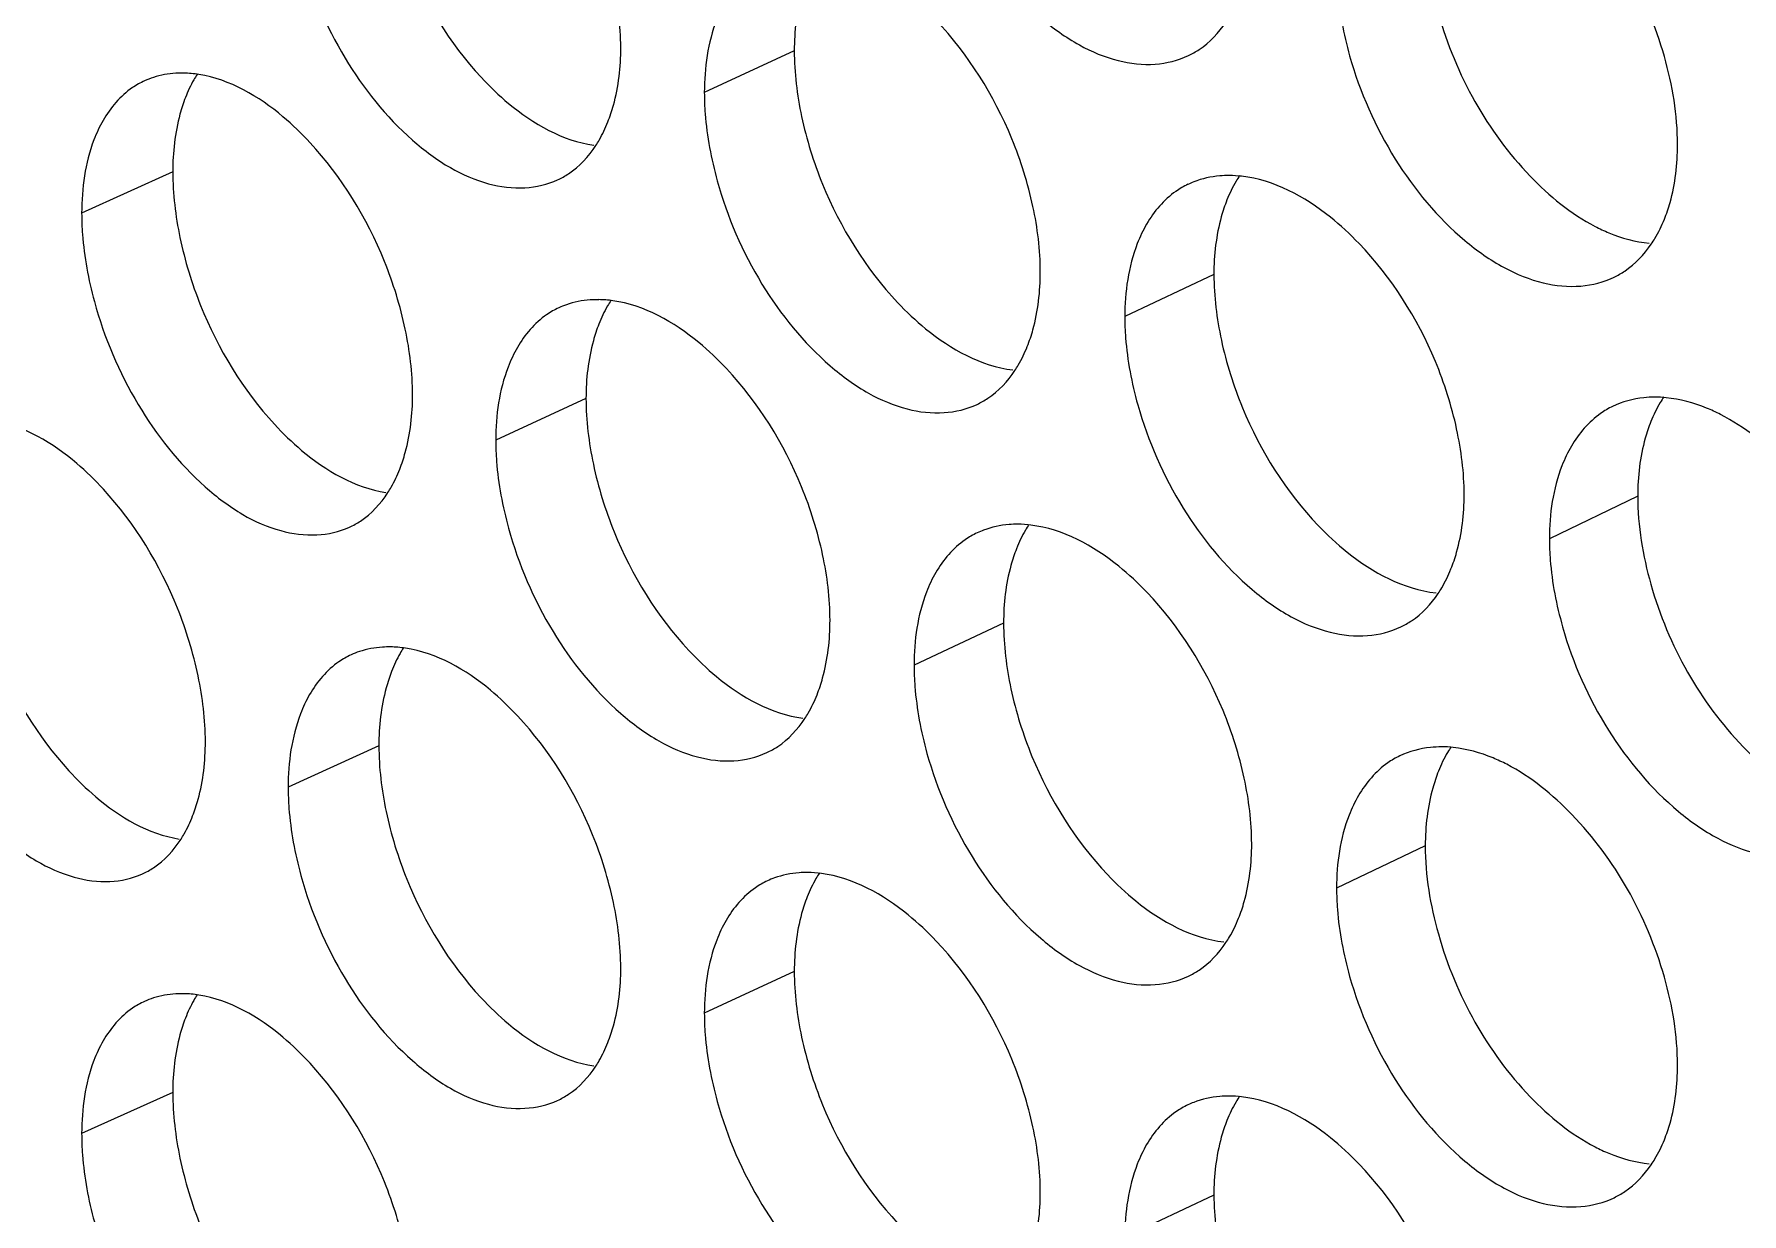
# Model space of a CAD drawing. Header units: millimetres. Extents: x 1177 to 4147, y 93 to 2194.
# Drawn here: x 2562.51 to 2577.12, y 909.84 to 919.93 of the extents above; entities that cross this region are included whole.
import ezdxf

# ---------------------------------------------------------------- set-up
doc = ezdxf.new("R2010")
doc.units = ezdxf.units.MM
doc.header["$LTSCALE"] = 0.1
doc.layers.get('0').update_dxf_attribs({"lineweight": 13})
doc.layers.add('标注', color=251, linetype='Continuous', lineweight=9)

# ---------------------------------------------------------------- blocks, each defined once
blk = doc.blocks.new('02')
at = {"layer": '标注'}
for p, q in [((4439.148, 905.248), (4438.049, 904.737)), ((4431.553, 903.768), (4430.44, 903.265)), ((4431.553, 903.768), (4430.44, 903.265)), ((4444.276, 902.514), (4443.187, 901.999)), ((4436.603, 900.999), (4435.5, 900.491)), ((4436.603, 900.999), (4435.5, 900.491)), ((4449.455, 899.805), (4448.376, 899.285)), ((4441.706, 898.253), (4440.612, 897.74)), ((4441.706, 898.253), (4440.612, 897.74)), ((4434.072, 896.755), (4432.963, 896.25)), ((4446.859, 895.532), (4445.775, 895.014)), ((4446.859, 895.532), (4445.775, 895.014)), ((4439.148, 893.998), (4438.049, 893.487)), ((4431.553, 892.518), (4430.44, 892.015)), ((4444.276, 891.264), (4443.187, 890.749))]:
    blk.add_line(p, q, dxfattribs=at)
for centre, radius, start, end in [((4431.628, 903.954), 1.017, 107.7472, 114.3481), ((4431.628, 903.954), 1.017, 107.7472, 114.3481), ((4444.413, 902.658), 1.06, 111.219, 115.391), ((4444.455, 902.312), 1.411, 83.5175, 89.6286), ((4436.704, 901.168), 1.034, 109.1713, 114.7632), ((4436.704, 901.168), 1.034, 109.1713, 114.7632), ((4436.739, 900.823), 1.384, 82.0095, 89.1943), ((4436.739, 900.823), 1.384, 82.0095, 89.1943), ((4449.664, 899.585), 1.43, 84.4925, 89.9118), ((4441.87, 898.06), 1.402, 83.021, 89.4851), ((4441.87, 898.06), 1.402, 83.021, 89.4851), ((4441.831, 898.405), 1.051, 110.5478, 115.181), ((4441.831, 898.405), 1.051, 110.5478, 115.181), ((4434.159, 896.933), 1.026, 108.4653, 114.5554), ((4447.053, 895.321), 1.421, 84.008, 89.7708), ((4447.053, 895.321), 1.421, 84.008, 89.7708), ((4439.261, 894.159), 1.043, 109.8653, 114.9718), ((4439.298, 893.813), 1.393, 82.5184, 89.3404), ((4431.628, 892.704), 1.017, 107.7472, 114.3481), ((4444.413, 891.408), 1.06, 111.219, 115.391), ((4444.455, 891.062), 1.411, 83.5175, 89.6286)]:
    blk.add_arc(centre, radius, start, end, dxfattribs=at)
for points, knots in [([(4437.028, 905.288), (4437.028, 905.557), (4436.958, 906.116), (4436.622, 907.196), (4436.159, 907.949), (4435.769, 908.367)], [0, 0, 0, 0, 0.238356, 0.494151, 1, 1, 1, 1]), ([(4434.072, 908.005), (4434.072, 907.736), (4434.141, 907.177), (4434.473, 906.097), (4434.934, 905.342), (4435.322, 904.924)], [0, 0, 0, 0, 0.23857, 0.494512, 1, 1, 1, 1]), ([(4440.77, 907.912), (4440.893, 907.47), (4441.255, 906.639), (4441.953, 905.784), (4442.602, 905.312), (4443.082, 905.111), (4443.548, 905.058), (4443.839, 905.13), (4443.965, 905.189)], [0, 0, 0, 0, 0.296459, 0.577388, 0.701761, 0.811885, 0.909764, 1, 1, 1, 1]), ([(4449.942, 904.1), (4449.942, 904.463), (4449.815, 905.215), (4449.375, 906.267), (4448.716, 907.162), (4448.152, 907.623), (4447.855, 907.778)], [0, 0, 0, 0, 0.247645, 0.51293, 0.771215, 1, 1, 1, 1]), ([(4446.859, 906.782), (4446.859, 906.419), (4446.985, 905.667), (4447.421, 904.614), (4448.076, 903.718), (4448.638, 903.256), (4448.935, 903.102)], [0, 0, 0, 0, 0.247948, 0.513377, 0.771501, 1, 1, 1, 1]), ([(4433.119, 906.421), (4433.24, 905.98), (4433.594, 905.15), (4434.278, 904.291), (4434.915, 903.813), (4435.386, 903.607), (4435.845, 903.547), (4436.132, 903.614), (4436.256, 903.671)], [0, 0, 0, 0, 0.29785, 0.579458, 0.703775, 0.813505, 0.91067, 1, 1, 1, 1]), ([(4439.306, 906.157), (4439.279, 906.091), (4439.183, 905.797), (4439.148, 905.485), (4439.148, 905.248)], [0, 0, 0, 0, 0.231792, 1, 1, 1, 1]), ([(4445.775, 906.264), (4445.775, 906.177), (4445.79, 905.813), (4445.86, 905.453), (4445.935, 905.186)], [0, 0, 0, 0, 0.238408, 1, 1, 1, 1]), ([(4438.314, 905.87), (4438.27, 905.793), (4438.104, 905.438), (4438.049, 905.039), (4438.049, 904.737)], [0, 0, 0, 0, 0.22617, 1, 1, 1, 1]), ([(4442.155, 902.545), (4442.155, 902.814), (4442.085, 903.372), (4441.745, 904.451), (4441.276, 905.203), (4440.884, 905.618)], [0, 0, 0, 0, 0.238218, 0.493853, 1, 1, 1, 1]), ([(4443.965, 905.189), (4444.01, 905.211), (4444.191, 905.313), (4444.337, 905.469), (4444.423, 905.599)], [0, 0, 0, 0, 0.243242, 1, 1, 1, 1]), ([(4436.87, 904.379), (4436.897, 904.446), (4436.993, 904.739), (4437.028, 905.051), (4437.028, 905.288)], [0, 0, 0, 0, 0.231729, 1, 1, 1, 1]), ([(4439.148, 905.248), (4439.148, 904.979), (4439.218, 904.42), (4439.554, 903.34), (4440.02, 902.588), (4440.411, 902.172)], [0, 0, 0, 0, 0.238432, 0.494215, 1, 1, 1, 1]), ([(4445.935, 905.186), (4446.06, 904.744), (4446.427, 903.912), (4447.134, 903.059), (4447.792, 902.591), (4448.277, 902.394), (4448.748, 902.346), (4449.042, 902.421), (4449.169, 902.482)], [0, 0, 0, 0, 0.295542, 0.576027, 0.700439, 0.810823, 0.909172, 1, 1, 1, 1]), ([(4431.209, 904.881), (4431.157, 904.857), (4430.95, 904.742), (4430.791, 904.552), (4430.702, 904.397)], [0, 0, 0, 0, 0.240568, 1, 1, 1, 1]), ([(4431.209, 904.881), (4431.157, 904.857), (4430.95, 904.742), (4430.791, 904.552), (4430.702, 904.397)], [0, 0, 0, 0, 0.240568, 1, 1, 1, 1]), ([(4431.685, 904.975), (4431.653, 904.975), (4431.53, 904.973), (4431.406, 904.951), (4431.318, 904.923)], [0, 0, 0, 0, 0.25692, 1, 1, 1, 1]), ([(4431.685, 904.975), (4431.653, 904.975), (4431.53, 904.973), (4431.406, 904.951), (4431.318, 904.923)], [0, 0, 0, 0, 0.25692, 1, 1, 1, 1]), ([(4431.85, 904.96), (4431.836, 904.938), (4431.782, 904.847), (4431.737, 904.751), (4431.708, 904.676)], [0, 0, 0, 0, 0.242162, 1, 1, 1, 1]), ([(4431.85, 904.96), (4431.836, 904.938), (4431.782, 904.847), (4431.737, 904.751), (4431.708, 904.676)], [0, 0, 0, 0, 0.242162, 1, 1, 1, 1]), ([(4433.231, 904.125), (4433.127, 904.237), (4432.745, 904.609), (4432.252, 904.898), (4431.873, 904.958)], [0, 0, 0, 0, 0.28502, 1, 1, 1, 1]), ([(4433.231, 904.125), (4433.127, 904.237), (4432.745, 904.609), (4432.252, 904.898), (4431.873, 904.958)], [0, 0, 0, 0, 0.28502, 1, 1, 1, 1]), ([(4435.322, 904.924), (4435.427, 904.811), (4435.814, 904.437), (4436.316, 904.148), (4436.699, 904.094)], [0, 0, 0, 0, 0.285106, 1, 1, 1, 1]), ([(4431.708, 904.676), (4431.682, 904.61), (4431.587, 904.316), (4431.553, 904.005), (4431.553, 903.768)], [0, 0, 0, 0, 0.231346, 1, 1, 1, 1]), ([(4431.708, 904.676), (4431.682, 904.61), (4431.587, 904.316), (4431.553, 904.005), (4431.553, 903.768)], [0, 0, 0, 0, 0.231346, 1, 1, 1, 1]), ([(4438.049, 904.737), (4438.049, 904.651), (4438.064, 904.287), (4438.133, 903.926), (4438.207, 903.659)], [0, 0, 0, 0, 0.238316, 1, 1, 1, 1]), ([(4430.702, 904.397), (4430.658, 904.321), (4430.494, 903.965), (4430.44, 903.567), (4430.44, 903.265)], [0, 0, 0, 0, 0.225445, 1, 1, 1, 1]), ([(4430.702, 904.397), (4430.658, 904.321), (4430.494, 903.965), (4430.44, 903.567), (4430.44, 903.265)], [0, 0, 0, 0, 0.225445, 1, 1, 1, 1]), ([(4436.723, 904.089), (4436.737, 904.111), (4436.794, 904.204), (4436.84, 904.303), (4436.87, 904.379)], [0, 0, 0, 0, 0.242235, 1, 1, 1, 1]), ([(4434.484, 901.044), (4434.484, 901.313), (4434.414, 901.871), (4434.08, 902.952), (4433.619, 903.707), (4433.231, 904.125)], [0, 0, 0, 0, 0.238425, 0.494301, 1, 1, 1, 1]), ([(4434.484, 901.044), (4434.484, 901.313), (4434.414, 901.871), (4434.08, 902.952), (4433.619, 903.707), (4433.231, 904.125)], [0, 0, 0, 0, 0.238425, 0.494301, 1, 1, 1, 1]), ([(4436.256, 903.671), (4436.303, 903.692), (4436.487, 903.795), (4436.636, 903.956), (4436.723, 904.089)], [0, 0, 0, 0, 0.242501, 1, 1, 1, 1]), ([(4449.781, 903.19), (4449.808, 903.256), (4449.907, 903.55), (4449.942, 903.863), (4449.942, 904.1)], [0, 0, 0, 0, 0.232474, 1, 1, 1, 1]), ([(4431.553, 903.768), (4431.553, 903.499), (4431.622, 902.94), (4431.952, 901.859), (4432.41, 901.102), (4432.797, 900.683)], [0, 0, 0, 0, 0.238639, 0.494661, 1, 1, 1, 1]), ([(4431.553, 903.768), (4431.553, 903.499), (4431.622, 902.94), (4431.952, 901.859), (4432.41, 901.102), (4432.797, 900.683)], [0, 0, 0, 0, 0.238639, 0.494661, 1, 1, 1, 1]), ([(4438.207, 903.659), (4438.329, 903.217), (4438.688, 902.387), (4439.382, 901.53), (4440.027, 901.056), (4440.504, 900.854), (4440.967, 900.799), (4441.257, 900.868), (4441.383, 900.927)], [0, 0, 0, 0, 0.29692, 0.578074, 0.702428, 0.812421, 0.910064, 1, 1, 1, 1]), ([(4443.959, 903.616), (4443.908, 903.591), (4443.703, 903.473), (4443.544, 903.286), (4443.454, 903.131)], [0, 0, 0, 0, 0.241601, 1, 1, 1, 1]), ([(4444.464, 903.723), (4444.426, 903.723), (4444.279, 903.718), (4444.132, 903.686), (4444.03, 903.646)], [0, 0, 0, 0, 0.257534, 1, 1, 1, 1]), ([(4444.59, 903.723), (4444.575, 903.7), (4444.515, 903.605), (4444.467, 903.504), (4444.435, 903.425)], [0, 0, 0, 0, 0.242329, 1, 1, 1, 1]), ([(4446.05, 902.892), (4445.94, 903.007), (4445.535, 903.384), (4445.01, 903.67), (4444.615, 903.714)], [0, 0, 0, 0, 0.284731, 1, 1, 1, 1]), ([(4444.435, 903.425), (4444.409, 903.358), (4444.311, 903.064), (4444.276, 902.752), (4444.276, 902.514)], [0, 0, 0, 0, 0.232089, 1, 1, 1, 1]), ([(4430.44, 903.265), (4430.44, 903.178), (4430.455, 902.814), (4430.522, 902.453), (4430.595, 902.186)], [0, 0, 0, 0, 0.238227, 1, 1, 1, 1]), ([(4430.44, 903.265), (4430.44, 903.178), (4430.455, 902.814), (4430.522, 902.453), (4430.595, 902.186)], [0, 0, 0, 0, 0.238227, 1, 1, 1, 1]), ([(4449.621, 902.885), (4449.637, 902.908), (4449.698, 903.005), (4449.749, 903.109), (4449.781, 903.19)], [0, 0, 0, 0, 0.242432, 1, 1, 1, 1]), ([(4443.454, 903.131), (4443.41, 903.055), (4443.243, 902.7), (4443.187, 902.301), (4443.187, 901.999)], [0, 0, 0, 0, 0.226658, 1, 1, 1, 1]), ([(4448.935, 903.102), (4448.99, 903.074), (4449.199, 902.976), (4449.427, 902.913), (4449.595, 902.897)], [0, 0, 0, 0, 0.266559, 1, 1, 1, 1]), ([(4447.334, 899.825), (4447.334, 900.094), (4447.263, 900.652), (4446.92, 901.731), (4446.446, 902.48), (4446.05, 902.892)], [0, 0, 0, 0, 0.238081, 0.493556, 1, 1, 1, 1]), ([(4449.169, 902.482), (4449.213, 902.504), (4449.39, 902.605), (4449.535, 902.758), (4449.621, 902.885)], [0, 0, 0, 0, 0.2437, 1, 1, 1, 1]), ([(4441.996, 901.635), (4442.023, 901.702), (4442.12, 901.995), (4442.155, 902.307), (4442.155, 902.545)], [0, 0, 0, 0, 0.232027, 1, 1, 1, 1]), ([(4444.276, 902.514), (4444.276, 902.246), (4444.347, 901.687), (4444.686, 900.608), (4445.157, 899.858), (4445.552, 899.445)], [0, 0, 0, 0, 0.238296, 0.493918, 1, 1, 1, 1]), ([(4430.595, 902.186), (4430.715, 901.745), (4431.066, 900.916), (4431.746, 900.056), (4432.379, 899.575), (4432.847, 899.367), (4433.303, 899.306), (4433.588, 899.37), (4433.712, 899.427)], [0, 0, 0, 0, 0.298318, 0.580156, 0.704454, 0.814053, 0.910977, 1, 1, 1, 1]), ([(4430.595, 902.186), (4430.715, 901.745), (4431.066, 900.916), (4431.746, 900.056), (4432.379, 899.575), (4432.847, 899.367), (4433.303, 899.306), (4433.588, 899.37), (4433.712, 899.427)], [0, 0, 0, 0, 0.298318, 0.580156, 0.704454, 0.814053, 0.910977, 1, 1, 1, 1]), ([(4436.758, 902.206), (4436.724, 902.207), (4436.59, 902.203), (4436.457, 902.177), (4436.364, 902.145)], [0, 0, 0, 0, 0.257182, 1, 1, 1, 1]), ([(4436.758, 902.206), (4436.724, 902.207), (4436.59, 902.203), (4436.457, 902.177), (4436.364, 902.145)], [0, 0, 0, 0, 0.257182, 1, 1, 1, 1]), ([(4436.907, 902.197), (4436.893, 902.175), (4436.837, 902.083), (4436.79, 901.984), (4436.76, 901.908)], [0, 0, 0, 0, 0.24222, 1, 1, 1, 1]), ([(4436.907, 902.197), (4436.893, 902.175), (4436.837, 902.083), (4436.79, 901.984), (4436.76, 901.908)], [0, 0, 0, 0, 0.24222, 1, 1, 1, 1]), ([(4438.32, 901.364), (4438.214, 901.477), (4437.822, 901.851), (4437.316, 902.139), (4436.931, 902.193)], [0, 0, 0, 0, 0.284921, 1, 1, 1, 1]), ([(4438.32, 901.364), (4438.214, 901.477), (4437.822, 901.851), (4437.316, 902.139), (4436.931, 902.193)], [0, 0, 0, 0, 0.284921, 1, 1, 1, 1]), ([(4440.411, 902.172), (4440.518, 902.058), (4440.914, 901.682), (4441.429, 901.395), (4441.819, 901.347)], [0, 0, 0, 0, 0.284983, 1, 1, 1, 1]), ([(4436.27, 902.107), (4436.219, 902.083), (4436.013, 901.967), (4435.853, 901.778), (4435.764, 901.623)], [0, 0, 0, 0, 0.240997, 1, 1, 1, 1]), ([(4436.27, 902.107), (4436.219, 902.083), (4436.013, 901.967), (4435.853, 901.778), (4435.764, 901.623)], [0, 0, 0, 0, 0.240997, 1, 1, 1, 1]), ([(4443.187, 901.999), (4443.187, 901.912), (4443.202, 901.548), (4443.271, 901.188), (4443.346, 900.921)], [0, 0, 0, 0, 0.238377, 1, 1, 1, 1]), ([(4436.76, 901.908), (4436.734, 901.841), (4436.638, 901.548), (4436.603, 901.236), (4436.603, 900.999)], [0, 0, 0, 0, 0.231643, 1, 1, 1, 1]), ([(4436.76, 901.908), (4436.734, 901.841), (4436.638, 901.548), (4436.603, 901.236), (4436.603, 900.999)], [0, 0, 0, 0, 0.231643, 1, 1, 1, 1]), ([(4435.764, 901.623), (4435.72, 901.546), (4435.555, 901.191), (4435.5, 900.793), (4435.5, 900.491)], [0, 0, 0, 0, 0.225927, 1, 1, 1, 1]), ([(4435.764, 901.623), (4435.72, 901.546), (4435.555, 901.191), (4435.5, 900.793), (4435.5, 900.491)], [0, 0, 0, 0, 0.225927, 1, 1, 1, 1]), ([(4441.844, 901.339), (4441.858, 901.362), (4441.917, 901.456), (4441.965, 901.557), (4441.996, 901.635)], [0, 0, 0, 0, 0.242305, 1, 1, 1, 1]), ([(4439.585, 898.288), (4439.585, 898.557), (4439.515, 899.116), (4439.177, 900.195), (4438.711, 900.948), (4438.32, 901.364)], [0, 0, 0, 0, 0.238287, 0.494002, 1, 1, 1, 1]), ([(4439.585, 898.288), (4439.585, 898.557), (4439.515, 899.116), (4439.177, 900.195), (4438.711, 900.948), (4438.32, 901.364)], [0, 0, 0, 0, 0.238287, 0.494002, 1, 1, 1, 1]), ([(4441.383, 900.927), (4441.428, 900.949), (4441.61, 901.051), (4441.757, 901.208), (4441.844, 901.339)], [0, 0, 0, 0, 0.243002, 1, 1, 1, 1]), ([(4434.327, 900.135), (4434.353, 900.202), (4434.449, 900.495), (4434.484, 900.807), (4434.484, 901.044)], [0, 0, 0, 0, 0.23158, 1, 1, 1, 1]), ([(4434.327, 900.135), (4434.353, 900.202), (4434.449, 900.495), (4434.484, 900.807), (4434.484, 901.044)], [0, 0, 0, 0, 0.23158, 1, 1, 1, 1]), ([(4436.603, 900.999), (4436.603, 900.729), (4436.673, 900.171), (4437.007, 899.091), (4437.47, 898.337), (4437.86, 897.92)], [0, 0, 0, 0, 0.238501, 0.494363, 1, 1, 1, 1]), ([(4436.603, 900.999), (4436.603, 900.729), (4436.673, 900.171), (4437.007, 899.091), (4437.47, 898.337), (4437.86, 897.92)], [0, 0, 0, 0, 0.238501, 0.494363, 1, 1, 1, 1]), ([(4443.346, 900.921), (4443.47, 900.479), (4443.834, 899.648), (4444.537, 898.794), (4445.19, 898.323), (4445.673, 898.125), (4446.142, 898.074), (4446.434, 898.147), (4446.561, 898.208)], [0, 0, 0, 0, 0.295999, 0.576706, 0.701098, 0.811352, 0.909467, 1, 1, 1, 1]), ([(4449.148, 900.902), (4449.097, 900.877), (4448.894, 900.758), (4448.735, 900.571), (4448.645, 900.417)], [0, 0, 0, 0, 0.241979, 1, 1, 1, 1]), ([(4449.666, 901.015), (4449.62, 901.015), (4449.443, 901.006), (4449.267, 900.959), (4449.148, 900.902)], [0, 0, 0, 0, 0.258394, 1, 1, 1, 1]), ([(4449.775, 901.02), (4449.76, 900.997), (4449.699, 900.9), (4449.648, 900.797), (4449.616, 900.716)], [0, 0, 0, 0, 0.242417, 1, 1, 1, 1]), ([(4450.466, 900.804), (4450.411, 900.832), (4450.2, 900.93), (4449.971, 900.992), (4449.801, 901.008)], [0, 0, 0, 0, 0.266613, 1, 1, 1, 1]), ([(4430.706, 899.89), (4430.604, 900.002), (4430.226, 900.371), (4429.739, 900.662), (4429.364, 900.724)], [0, 0, 0, 0, 0.285061, 1, 1, 1, 1]), ([(4432.797, 900.683), (4432.9, 900.571), (4433.283, 900.198), (4433.779, 899.908), (4434.158, 899.851)], [0, 0, 0, 0, 0.285159, 1, 1, 1, 1]), ([(4432.797, 900.683), (4432.9, 900.571), (4433.283, 900.198), (4433.779, 899.908), (4434.158, 899.851)], [0, 0, 0, 0, 0.285159, 1, 1, 1, 1]), ([(4449.616, 900.716), (4449.589, 900.65), (4449.491, 900.356), (4449.455, 900.043), (4449.455, 899.805)], [0, 0, 0, 0, 0.232387, 1, 1, 1, 1]), ([(4452.564, 897.131), (4452.564, 897.494), (4452.436, 898.246), (4451.993, 899.297), (4451.331, 900.191), (4450.765, 900.65), (4450.466, 900.804)], [0, 0, 0, 0, 0.24746, 0.512581, 0.770891, 1, 1, 1, 1]), ([(4435.5, 900.491), (4435.5, 900.404), (4435.515, 900.04), (4435.583, 899.679), (4435.657, 899.412)], [0, 0, 0, 0, 0.238286, 1, 1, 1, 1]), ([(4435.5, 900.491), (4435.5, 900.404), (4435.515, 900.04), (4435.583, 899.679), (4435.657, 899.412)], [0, 0, 0, 0, 0.238286, 1, 1, 1, 1]), ([(4448.645, 900.417), (4448.6, 900.34), (4448.432, 899.986), (4448.376, 899.586), (4448.376, 899.285)], [0, 0, 0, 0, 0.227147, 1, 1, 1, 1]), ([(4434.182, 899.848), (4434.196, 899.87), (4434.251, 899.962), (4434.297, 900.06), (4434.327, 900.135)], [0, 0, 0, 0, 0.242205, 1, 1, 1, 1]), ([(4434.182, 899.848), (4434.196, 899.87), (4434.251, 899.962), (4434.297, 900.06), (4434.327, 900.135)], [0, 0, 0, 0, 0.242205, 1, 1, 1, 1]), ([(4431.952, 896.805), (4431.952, 897.074), (4431.883, 897.633), (4431.551, 898.714), (4431.092, 899.47), (4430.706, 899.89)], [0, 0, 0, 0, 0.238495, 0.494451, 1, 1, 1, 1]), ([(4433.712, 899.427), (4433.759, 899.448), (4433.945, 899.551), (4434.095, 899.713), (4434.182, 899.848)], [0, 0, 0, 0, 0.242239, 1, 1, 1, 1]), ([(4433.712, 899.427), (4433.759, 899.448), (4433.945, 899.551), (4434.095, 899.713), (4434.182, 899.848)], [0, 0, 0, 0, 0.242239, 1, 1, 1, 1]), ([(4447.173, 898.915), (4447.2, 898.982), (4447.299, 899.276), (4447.334, 899.588), (4447.334, 899.825)], [0, 0, 0, 0, 0.232325, 1, 1, 1, 1]), ([(4449.455, 899.805), (4449.455, 899.442), (4449.582, 898.69), (4450.02, 897.639), (4450.678, 896.744), (4451.243, 896.284), (4451.541, 896.13)], [0, 0, 0, 0, 0.247764, 0.513029, 0.771178, 1, 1, 1, 1]), ([(4429.047, 899.536), (4429.047, 899.267), (4429.116, 898.708), (4429.444, 897.627), (4429.9, 896.869), (4430.284, 896.449)], [0, 0, 0, 0, 0.238709, 0.494811, 1, 1, 1, 1]), ([(4441.883, 899.462), (4441.846, 899.462), (4441.703, 899.457), (4441.561, 899.427), (4441.462, 899.39)], [0, 0, 0, 0, 0.257421, 1, 1, 1, 1]), ([(4441.883, 899.462), (4441.846, 899.462), (4441.703, 899.457), (4441.561, 899.427), (4441.462, 899.39)], [0, 0, 0, 0, 0.257421, 1, 1, 1, 1]), ([(4442.016, 899.458), (4442.001, 899.436), (4441.943, 899.342), (4441.895, 899.241), (4441.864, 899.163)], [0, 0, 0, 0, 0.24229, 1, 1, 1, 1]), ([(4442.016, 899.458), (4442.001, 899.436), (4441.943, 899.342), (4441.895, 899.241), (4441.864, 899.163)], [0, 0, 0, 0, 0.24229, 1, 1, 1, 1]), ([(4443.46, 898.627), (4443.352, 898.741), (4442.951, 899.117), (4442.433, 899.404), (4442.04, 899.451)], [0, 0, 0, 0, 0.2848, 1, 1, 1, 1]), ([(4443.46, 898.627), (4443.352, 898.741), (4442.951, 899.117), (4442.433, 899.404), (4442.04, 899.451)], [0, 0, 0, 0, 0.2848, 1, 1, 1, 1]), ([(4445.552, 899.445), (4445.662, 899.33), (4446.067, 898.951), (4446.594, 898.666), (4446.991, 898.624)], [0, 0, 0, 0, 0.28484, 1, 1, 1, 1]), ([(4435.657, 899.412), (4435.778, 898.97), (4436.135, 898.141), (4436.823, 897.283), (4437.464, 896.807), (4437.939, 896.602), (4438.399, 896.545), (4438.688, 896.613), (4438.813, 896.671)], [0, 0, 0, 0, 0.297384, 0.578764, 0.7031, 0.812961, 0.910366, 1, 1, 1, 1]), ([(4435.657, 899.412), (4435.778, 898.97), (4436.135, 898.141), (4436.823, 897.283), (4437.464, 896.807), (4437.939, 896.602), (4438.399, 896.545), (4438.688, 896.613), (4438.813, 896.671)], [0, 0, 0, 0, 0.297384, 0.578764, 0.7031, 0.812961, 0.910366, 1, 1, 1, 1]), ([(4441.383, 899.357), (4441.332, 899.333), (4441.127, 899.215), (4440.967, 899.027), (4440.878, 898.872)], [0, 0, 0, 0, 0.241405, 1, 1, 1, 1]), ([(4441.383, 899.357), (4441.332, 899.333), (4441.127, 899.215), (4440.967, 899.027), (4440.878, 898.872)], [0, 0, 0, 0, 0.241405, 1, 1, 1, 1]), ([(4448.376, 899.285), (4448.376, 899.198), (4448.391, 898.834), (4448.461, 898.474), (4448.537, 898.208)], [0, 0, 0, 0, 0.238439, 1, 1, 1, 1]), ([(4441.864, 899.163), (4441.838, 899.096), (4441.74, 898.803), (4441.706, 898.49), (4441.706, 898.253)], [0, 0, 0, 0, 0.231941, 1, 1, 1, 1]), ([(4441.864, 899.163), (4441.838, 899.096), (4441.74, 898.803), (4441.706, 898.49), (4441.706, 898.253)], [0, 0, 0, 0, 0.231941, 1, 1, 1, 1]), ([(4440.878, 898.872), (4440.833, 898.796), (4440.667, 898.441), (4440.612, 898.042), (4440.612, 897.74)], [0, 0, 0, 0, 0.226413, 1, 1, 1, 1]), ([(4440.878, 898.872), (4440.833, 898.796), (4440.667, 898.441), (4440.612, 898.042), (4440.612, 897.74)], [0, 0, 0, 0, 0.226413, 1, 1, 1, 1]), ([(4447.016, 898.614), (4447.031, 898.637), (4447.092, 898.733), (4447.141, 898.836), (4447.173, 898.915)], [0, 0, 0, 0, 0.242387, 1, 1, 1, 1]), ([(4444.738, 895.557), (4444.738, 895.826), (4444.667, 896.384), (4444.326, 897.463), (4443.855, 898.213), (4443.46, 898.627)], [0, 0, 0, 0, 0.23815, 0.493704, 1, 1, 1, 1]), ([(4444.738, 895.557), (4444.738, 895.826), (4444.667, 896.384), (4444.326, 897.463), (4443.855, 898.213), (4443.46, 898.627)], [0, 0, 0, 0, 0.23815, 0.493704, 1, 1, 1, 1]), ([(4446.561, 898.208), (4446.606, 898.229), (4446.784, 898.331), (4446.93, 898.485), (4447.016, 898.614)], [0, 0, 0, 0, 0.243475, 1, 1, 1, 1]), ([(4439.427, 897.379), (4439.453, 897.446), (4439.55, 897.739), (4439.585, 898.051), (4439.585, 898.288)], [0, 0, 0, 0, 0.231878, 1, 1, 1, 1]), ([(4439.427, 897.379), (4439.453, 897.446), (4439.55, 897.739), (4439.585, 898.051), (4439.585, 898.288)], [0, 0, 0, 0, 0.231878, 1, 1, 1, 1]), ([(4441.706, 898.253), (4441.706, 897.984), (4441.776, 897.426), (4442.114, 896.346), (4442.582, 895.595), (4442.975, 895.18)], [0, 0, 0, 0, 0.238364, 0.494066, 1, 1, 1, 1]), ([(4441.706, 898.253), (4441.706, 897.984), (4441.776, 897.426), (4442.114, 896.346), (4442.582, 895.595), (4442.975, 895.18)], [0, 0, 0, 0, 0.238364, 0.494066, 1, 1, 1, 1]), ([(4448.537, 898.208), (4448.662, 897.765), (4449.032, 896.932), (4449.744, 896.081), (4450.405, 895.615), (4450.894, 895.42), (4451.368, 895.374), (4451.662, 895.451), (4451.79, 895.513)], [0, 0, 0, 0, 0.295087, 0.575352, 0.699785, 0.810298, 0.90888, 1, 1, 1, 1]), ([(4428.084, 897.956), (4428.203, 897.516), (4428.552, 896.687), (4429.226, 895.826), (4429.855, 895.344), (4430.321, 895.134), (4430.774, 895.07), (4431.058, 895.133), (4431.182, 895.189)], [0, 0, 0, 0, 0.298788, 0.580857, 0.705138, 0.814605, 0.911286, 1, 1, 1, 1]), ([(4433.733, 897.866), (4433.681, 897.842), (4433.475, 897.726), (4433.315, 897.537), (4433.226, 897.382)], [0, 0, 0, 0, 0.240785, 1, 1, 1, 1]), ([(4434.215, 897.962), (4434.182, 897.963), (4434.053, 897.96), (4433.925, 897.936), (4433.835, 897.906)], [0, 0, 0, 0, 0.257054, 1, 1, 1, 1]), ([(4434.372, 897.95), (4434.358, 897.929), (4434.303, 897.837), (4434.257, 897.74), (4434.228, 897.664)], [0, 0, 0, 0, 0.242189, 1, 1, 1, 1]), ([(4435.769, 897.117), (4435.664, 897.229), (4435.277, 897.602), (4434.778, 897.891), (4434.396, 897.947)], [0, 0, 0, 0, 0.284973, 1, 1, 1, 1]), ([(4437.86, 897.92), (4437.966, 897.806), (4438.358, 897.431), (4438.866, 897.143), (4439.253, 897.092)], [0, 0, 0, 0, 0.285047, 1, 1, 1, 1]), ([(4437.86, 897.92), (4437.966, 897.806), (4438.358, 897.431), (4438.866, 897.143), (4439.253, 897.092)], [0, 0, 0, 0, 0.285047, 1, 1, 1, 1]), ([(4434.228, 897.664), (4434.202, 897.598), (4434.106, 897.304), (4434.072, 896.992), (4434.072, 896.755)], [0, 0, 0, 0, 0.231495, 1, 1, 1, 1]), ([(4440.612, 897.74), (4440.612, 897.653), (4440.627, 897.29), (4440.696, 896.929), (4440.77, 896.662)], [0, 0, 0, 0, 0.238347, 1, 1, 1, 1]), ([(4440.612, 897.74), (4440.612, 897.653), (4440.627, 897.29), (4440.696, 896.929), (4440.77, 896.662)], [0, 0, 0, 0, 0.238347, 1, 1, 1, 1]), ([(4433.226, 897.382), (4433.182, 897.306), (4433.018, 896.95), (4432.963, 896.552), (4432.963, 896.25)], [0, 0, 0, 0, 0.225686, 1, 1, 1, 1]), ([(4439.277, 897.086), (4439.291, 897.109), (4439.349, 897.202), (4439.396, 897.302), (4439.427, 897.379)], [0, 0, 0, 0, 0.242268, 1, 1, 1, 1]), ([(4439.277, 897.086), (4439.291, 897.109), (4439.349, 897.202), (4439.396, 897.302), (4439.427, 897.379)], [0, 0, 0, 0, 0.242268, 1, 1, 1, 1]), ([(4437.028, 894.038), (4437.028, 894.307), (4436.958, 894.866), (4436.622, 895.946), (4436.159, 896.699), (4435.769, 897.117)], [0, 0, 0, 0, 0.238356, 0.494151, 1, 1, 1, 1]), ([(4438.813, 896.671), (4438.859, 896.693), (4439.042, 896.795), (4439.19, 896.954), (4439.277, 897.086)], [0, 0, 0, 0, 0.242755, 1, 1, 1, 1]), ([(4438.813, 896.671), (4438.859, 896.693), (4439.042, 896.795), (4439.19, 896.954), (4439.277, 897.086)], [0, 0, 0, 0, 0.242755, 1, 1, 1, 1]), ([(4431.796, 895.897), (4431.822, 895.964), (4431.918, 896.257), (4431.952, 896.568), (4431.952, 896.805)], [0, 0, 0, 0, 0.231431, 1, 1, 1, 1]), ([(4434.072, 896.755), (4434.072, 896.486), (4434.141, 895.927), (4434.473, 894.847), (4434.934, 894.092), (4435.322, 893.674)], [0, 0, 0, 0, 0.23857, 0.494512, 1, 1, 1, 1]), ([(4447.059, 896.741), (4447.013, 896.741), (4446.838, 896.733), (4446.665, 896.687), (4446.547, 896.631)], [0, 0, 0, 0, 0.258386, 1, 1, 1, 1]), ([(4447.059, 896.741), (4447.013, 896.741), (4446.838, 896.733), (4446.665, 896.687), (4446.547, 896.631)], [0, 0, 0, 0, 0.258386, 1, 1, 1, 1]), ([(4447.176, 896.743), (4447.161, 896.721), (4447.101, 896.625), (4447.051, 896.522), (4447.019, 896.443)], [0, 0, 0, 0, 0.242372, 1, 1, 1, 1]), ([(4447.176, 896.743), (4447.161, 896.721), (4447.101, 896.625), (4447.051, 896.522), (4447.019, 896.443)], [0, 0, 0, 0, 0.242372, 1, 1, 1, 1]), ([(4447.855, 896.528), (4447.8, 896.556), (4447.593, 896.653), (4447.368, 896.716), (4447.201, 896.733)], [0, 0, 0, 0, 0.266572, 1, 1, 1, 1]), ([(4447.855, 896.528), (4447.8, 896.556), (4447.593, 896.653), (4447.368, 896.716), (4447.201, 896.733)], [0, 0, 0, 0, 0.266572, 1, 1, 1, 1]), ([(4440.77, 896.662), (4440.893, 896.22), (4441.255, 895.389), (4441.953, 894.534), (4442.602, 894.062), (4443.082, 893.861), (4443.548, 893.808), (4443.839, 893.88), (4443.965, 893.939)], [0, 0, 0, 0, 0.296459, 0.577388, 0.701761, 0.811885, 0.909764, 1, 1, 1, 1]), ([(4440.77, 896.662), (4440.893, 896.22), (4441.255, 895.389), (4441.953, 894.534), (4442.602, 894.062), (4443.082, 893.861), (4443.548, 893.808), (4443.839, 893.88), (4443.965, 893.939)], [0, 0, 0, 0, 0.296459, 0.577388, 0.701761, 0.811885, 0.909764, 1, 1, 1, 1]), ([(4446.547, 896.631), (4446.496, 896.606), (4446.292, 896.488), (4446.133, 896.3), (4446.043, 896.146)], [0, 0, 0, 0, 0.241792, 1, 1, 1, 1]), ([(4446.547, 896.631), (4446.496, 896.606), (4446.292, 896.488), (4446.133, 896.3), (4446.043, 896.146)], [0, 0, 0, 0, 0.241792, 1, 1, 1, 1]), ([(4449.942, 892.85), (4449.942, 893.213), (4449.815, 893.965), (4449.375, 895.017), (4448.716, 895.912), (4448.152, 896.373), (4447.855, 896.528)], [0, 0, 0, 0, 0.247645, 0.51293, 0.771215, 1, 1, 1, 1]), ([(4449.942, 892.85), (4449.942, 893.213), (4449.815, 893.965), (4449.375, 895.017), (4448.716, 895.912), (4448.152, 896.373), (4447.855, 896.528)], [0, 0, 0, 0, 0.247645, 0.51293, 0.771215, 1, 1, 1, 1]), ([(4430.284, 896.449), (4430.387, 896.337), (4430.765, 895.966), (4431.254, 895.675), (4431.631, 895.615)], [0, 0, 0, 0, 0.285206, 1, 1, 1, 1]), ([(4447.019, 896.443), (4446.993, 896.376), (4446.895, 896.082), (4446.859, 895.769), (4446.859, 895.532)], [0, 0, 0, 0, 0.232238, 1, 1, 1, 1]), ([(4447.019, 896.443), (4446.993, 896.376), (4446.895, 896.082), (4446.859, 895.769), (4446.859, 895.532)], [0, 0, 0, 0, 0.232238, 1, 1, 1, 1]), ([(4432.963, 896.25), (4432.963, 896.163), (4432.978, 895.799), (4433.046, 895.438), (4433.119, 895.171)], [0, 0, 0, 0, 0.238256, 1, 1, 1, 1]), ([(4446.043, 896.146), (4445.998, 896.069), (4445.831, 895.715), (4445.775, 895.316), (4445.775, 895.014)], [0, 0, 0, 0, 0.226902, 1, 1, 1, 1]), ([(4446.043, 896.146), (4445.998, 896.069), (4445.831, 895.715), (4445.775, 895.316), (4445.775, 895.014)], [0, 0, 0, 0, 0.226902, 1, 1, 1, 1]), ([(4431.654, 895.614), (4431.667, 895.635), (4431.722, 895.726), (4431.767, 895.823), (4431.796, 895.897)], [0, 0, 0, 0, 0.242178, 1, 1, 1, 1]), ([(4431.182, 895.189), (4431.229, 895.21), (4431.417, 895.313), (4431.567, 895.477), (4431.654, 895.614)], [0, 0, 0, 0, 0.241969, 1, 1, 1, 1]), ([(4444.578, 894.647), (4444.605, 894.714), (4444.703, 895.007), (4444.738, 895.32), (4444.738, 895.557)], [0, 0, 0, 0, 0.232176, 1, 1, 1, 1]), ([(4444.578, 894.647), (4444.605, 894.714), (4444.703, 895.007), (4444.738, 895.32), (4444.738, 895.557)], [0, 0, 0, 0, 0.232176, 1, 1, 1, 1]), ([(4446.859, 895.532), (4446.859, 895.169), (4446.985, 894.417), (4447.421, 893.364), (4448.076, 892.468), (4448.638, 892.006), (4448.935, 891.852)], [0, 0, 0, 0, 0.247948, 0.513377, 0.771501, 1, 1, 1, 1]), ([(4446.859, 895.532), (4446.859, 895.169), (4446.985, 894.417), (4447.421, 893.364), (4448.076, 892.468), (4448.638, 892.006), (4448.935, 891.852)], [0, 0, 0, 0, 0.247948, 0.513377, 0.771501, 1, 1, 1, 1]), ([(4433.119, 895.171), (4433.24, 894.73), (4433.594, 893.9), (4434.278, 893.041), (4434.915, 892.563), (4435.386, 892.357), (4435.845, 892.297), (4436.132, 892.364), (4436.256, 892.421)], [0, 0, 0, 0, 0.29785, 0.579458, 0.703775, 0.813505, 0.91067, 1, 1, 1, 1]), ([(4438.82, 895.104), (4438.769, 895.08), (4438.563, 894.963), (4438.404, 894.774), (4438.314, 894.62)], [0, 0, 0, 0, 0.241203, 1, 1, 1, 1]), ([(4439.314, 895.206), (4439.278, 895.206), (4439.14, 895.202), (4439.003, 895.174), (4438.906, 895.139)], [0, 0, 0, 0, 0.257304, 1, 1, 1, 1]), ([(4439.455, 895.2), (4439.441, 895.178), (4439.383, 895.084), (4439.336, 894.985), (4439.306, 894.907)], [0, 0, 0, 0, 0.242253, 1, 1, 1, 1]), ([(4440.884, 894.368), (4440.776, 894.481), (4440.38, 894.856), (4439.868, 895.143), (4439.479, 895.194)], [0, 0, 0, 0, 0.284863, 1, 1, 1, 1]), ([(4442.975, 895.18), (4443.084, 895.066), (4443.484, 894.688), (4444.005, 894.402), (4444.398, 894.357)], [0, 0, 0, 0, 0.284914, 1, 1, 1, 1]), ([(4442.975, 895.18), (4443.084, 895.066), (4443.484, 894.688), (4444.005, 894.402), (4444.398, 894.357)], [0, 0, 0, 0, 0.284914, 1, 1, 1, 1]), ([(4439.306, 894.907), (4439.279, 894.841), (4439.183, 894.547), (4439.148, 894.235), (4439.148, 893.998)], [0, 0, 0, 0, 0.231792, 1, 1, 1, 1]), ([(4445.775, 895.014), (4445.775, 894.927), (4445.79, 894.563), (4445.86, 894.203), (4445.935, 893.936)], [0, 0, 0, 0, 0.238408, 1, 1, 1, 1]), ([(4445.775, 895.014), (4445.775, 894.927), (4445.79, 894.563), (4445.86, 894.203), (4445.935, 893.936)], [0, 0, 0, 0, 0.238408, 1, 1, 1, 1]), ([(4444.423, 894.349), (4444.438, 894.371), (4444.498, 894.467), (4444.547, 894.568), (4444.578, 894.647)], [0, 0, 0, 0, 0.242345, 1, 1, 1, 1]), ([(4444.423, 894.349), (4444.438, 894.371), (4444.498, 894.467), (4444.547, 894.568), (4444.578, 894.647)], [0, 0, 0, 0, 0.242345, 1, 1, 1, 1]), ([(4438.314, 894.62), (4438.27, 894.543), (4438.104, 894.188), (4438.049, 893.789), (4438.049, 893.487)], [0, 0, 0, 0, 0.22617, 1, 1, 1, 1]), ([(4442.155, 891.295), (4442.155, 891.564), (4442.085, 892.122), (4441.745, 893.201), (4441.276, 893.953), (4440.884, 894.368)], [0, 0, 0, 0, 0.238218, 0.493853, 1, 1, 1, 1]), ([(4443.965, 893.939), (4444.01, 893.961), (4444.191, 894.063), (4444.337, 894.219), (4444.423, 894.349)], [0, 0, 0, 0, 0.243242, 1, 1, 1, 1]), ([(4443.965, 893.939), (4444.01, 893.961), (4444.191, 894.063), (4444.337, 894.219), (4444.423, 894.349)], [0, 0, 0, 0, 0.243242, 1, 1, 1, 1]), ([(4436.87, 893.129), (4436.897, 893.196), (4436.993, 893.489), (4437.028, 893.801), (4437.028, 894.038)], [0, 0, 0, 0, 0.231729, 1, 1, 1, 1]), ([(4439.148, 893.998), (4439.148, 893.729), (4439.218, 893.17), (4439.554, 892.09), (4440.02, 891.338), (4440.411, 890.922)], [0, 0, 0, 0, 0.238432, 0.494215, 1, 1, 1, 1]), ([(4445.935, 893.936), (4446.06, 893.494), (4446.427, 892.662), (4447.134, 891.809), (4447.792, 891.341), (4448.277, 891.144), (4448.748, 891.096), (4449.042, 891.171), (4449.169, 891.232)], [0, 0, 0, 0, 0.295542, 0.576027, 0.700439, 0.810823, 0.909172, 1, 1, 1, 1]), ([(4445.935, 893.936), (4446.06, 893.494), (4446.427, 892.662), (4447.134, 891.809), (4447.792, 891.341), (4448.277, 891.144), (4448.748, 891.096), (4449.042, 891.171), (4449.169, 891.232)], [0, 0, 0, 0, 0.295542, 0.576027, 0.700439, 0.810823, 0.909172, 1, 1, 1, 1]), ([(4431.209, 893.631), (4431.157, 893.607), (4430.95, 893.492), (4430.791, 893.302), (4430.702, 893.147)], [0, 0, 0, 0, 0.240568, 1, 1, 1, 1]), ([(4431.685, 893.725), (4431.653, 893.725), (4431.53, 893.723), (4431.406, 893.701), (4431.318, 893.673)], [0, 0, 0, 0, 0.25692, 1, 1, 1, 1]), ([(4431.85, 893.71), (4431.836, 893.688), (4431.782, 893.597), (4431.737, 893.501), (4431.708, 893.426)], [0, 0, 0, 0, 0.242162, 1, 1, 1, 1]), ([(4433.231, 892.875), (4433.127, 892.987), (4432.745, 893.359), (4432.252, 893.648), (4431.873, 893.708)], [0, 0, 0, 0, 0.28502, 1, 1, 1, 1]), ([(4435.322, 893.674), (4435.427, 893.561), (4435.814, 893.187), (4436.316, 892.898), (4436.699, 892.844)], [0, 0, 0, 0, 0.285106, 1, 1, 1, 1]), ([(4431.708, 893.426), (4431.682, 893.36), (4431.587, 893.066), (4431.553, 892.755), (4431.553, 892.518)], [0, 0, 0, 0, 0.231346, 1, 1, 1, 1]), ([(4438.049, 893.487), (4438.049, 893.401), (4438.064, 893.037), (4438.133, 892.676), (4438.207, 892.409)], [0, 0, 0, 0, 0.238316, 1, 1, 1, 1]), ([(4430.702, 893.147), (4430.658, 893.071), (4430.494, 892.715), (4430.44, 892.317), (4430.44, 892.015)], [0, 0, 0, 0, 0.225445, 1, 1, 1, 1]), ([(4436.723, 892.839), (4436.737, 892.861), (4436.794, 892.954), (4436.84, 893.053), (4436.87, 893.129)], [0, 0, 0, 0, 0.242235, 1, 1, 1, 1]), ([(4434.484, 889.794), (4434.484, 890.063), (4434.414, 890.621), (4434.08, 891.702), (4433.619, 892.457), (4433.231, 892.875)], [0, 0, 0, 0, 0.238425, 0.494301, 1, 1, 1, 1]), ([(4436.256, 892.421), (4436.303, 892.442), (4436.487, 892.545), (4436.636, 892.706), (4436.723, 892.839)], [0, 0, 0, 0, 0.242501, 1, 1, 1, 1]), ([(4449.781, 891.94), (4449.808, 892.006), (4449.907, 892.3), (4449.942, 892.613), (4449.942, 892.85)], [0, 0, 0, 0, 0.232474, 1, 1, 1, 1]), ([(4449.781, 891.94), (4449.808, 892.006), (4449.907, 892.3), (4449.942, 892.613), (4449.942, 892.85)], [0, 0, 0, 0, 0.232474, 1, 1, 1, 1]), ([(4431.553, 892.518), (4431.553, 892.249), (4431.622, 891.69), (4431.952, 890.609), (4432.41, 889.852), (4432.797, 889.433)], [0, 0, 0, 0, 0.238639, 0.494661, 1, 1, 1, 1]), ([(4438.207, 892.409), (4438.329, 891.967), (4438.688, 891.137), (4439.382, 890.28), (4440.027, 889.806), (4440.504, 889.604), (4440.967, 889.549), (4441.257, 889.618), (4441.383, 889.677)], [0, 0, 0, 0, 0.29692, 0.578074, 0.702428, 0.812421, 0.910064, 1, 1, 1, 1]), ([(4443.959, 892.366), (4443.908, 892.341), (4443.703, 892.223), (4443.544, 892.036), (4443.454, 891.881)], [0, 0, 0, 0, 0.241601, 1, 1, 1, 1]), ([(4444.464, 892.473), (4444.426, 892.473), (4444.279, 892.468), (4444.132, 892.436), (4444.03, 892.396)], [0, 0, 0, 0, 0.257534, 1, 1, 1, 1]), ([(4444.59, 892.473), (4444.575, 892.45), (4444.515, 892.355), (4444.467, 892.254), (4444.435, 892.175)], [0, 0, 0, 0, 0.242329, 1, 1, 1, 1]), ([(4446.05, 891.642), (4445.94, 891.757), (4445.535, 892.134), (4445.01, 892.42), (4444.615, 892.464)], [0, 0, 0, 0, 0.284731, 1, 1, 1, 1]), ([(4444.435, 892.175), (4444.409, 892.108), (4444.311, 891.814), (4444.276, 891.502), (4444.276, 891.264)], [0, 0, 0, 0, 0.232089, 1, 1, 1, 1]), ([(4430.44, 892.015), (4430.44, 891.928), (4430.455, 891.564), (4430.522, 891.203), (4430.595, 890.936)], [0, 0, 0, 0, 0.238227, 1, 1, 1, 1]), ([(4449.621, 891.635), (4449.637, 891.658), (4449.698, 891.755), (4449.749, 891.859), (4449.781, 891.94)], [0, 0, 0, 0, 0.242432, 1, 1, 1, 1]), ([(4449.621, 891.635), (4449.637, 891.658), (4449.698, 891.755), (4449.749, 891.859), (4449.781, 891.94)], [0, 0, 0, 0, 0.242432, 1, 1, 1, 1]), ([(4443.454, 891.881), (4443.41, 891.805), (4443.243, 891.45), (4443.187, 891.051), (4443.187, 890.749)], [0, 0, 0, 0, 0.226658, 1, 1, 1, 1]), ([(4448.935, 891.852), (4448.99, 891.824), (4449.199, 891.726), (4449.427, 891.663), (4449.595, 891.647)], [0, 0, 0, 0, 0.266559, 1, 1, 1, 1]), ([(4448.935, 891.852), (4448.99, 891.824), (4449.199, 891.726), (4449.427, 891.663), (4449.595, 891.647)], [0, 0, 0, 0, 0.266559, 1, 1, 1, 1]), ([(4447.334, 888.575), (4447.334, 888.844), (4447.263, 889.402), (4446.92, 890.481), (4446.446, 891.23), (4446.05, 891.642)], [0, 0, 0, 0, 0.238081, 0.493556, 1, 1, 1, 1]), ([(4449.169, 891.232), (4449.213, 891.254), (4449.39, 891.355), (4449.535, 891.508), (4449.621, 891.635)], [0, 0, 0, 0, 0.2437, 1, 1, 1, 1]), ([(4449.169, 891.232), (4449.213, 891.254), (4449.39, 891.355), (4449.535, 891.508), (4449.621, 891.635)], [0, 0, 0, 0, 0.2437, 1, 1, 1, 1]), ([(4441.996, 890.385), (4442.023, 890.452), (4442.12, 890.745), (4442.155, 891.057), (4442.155, 891.295)], [0, 0, 0, 0, 0.232027, 1, 1, 1, 1]), ([(4444.276, 891.264), (4444.276, 890.996), (4444.347, 890.437), (4444.686, 889.358), (4445.157, 888.608), (4445.552, 888.195)], [0, 0, 0, 0, 0.238296, 0.493918, 1, 1, 1, 1])]:
    blk.add_open_spline(points, degree=3, knots=knots, dxfattribs=at)
for points in [[(4431.873, 904.958), (4431.811, 904.968), (4431.748, 904.974), (4431.685, 904.975)], [(4431.873, 904.958), (4431.811, 904.968), (4431.748, 904.974), (4431.685, 904.975)], [(4434.396, 897.947), (4434.336, 897.956), (4434.275, 897.962), (4434.215, 897.962)], [(4431.873, 893.708), (4431.811, 893.718), (4431.748, 893.724), (4431.685, 893.725)]]:
    blk.add_open_spline(points, degree=3, dxfattribs=at)

msp = doc.modelspace()

# ---------------------------------------------------------------- block references
at = {"xscale": 0.7, "yscale": 0.7, "zscale": 0.7}
msp.add_blockref('02', (-538.391, 286.112), dxfattribs=at)

doc.saveas('drawing.dxf')
